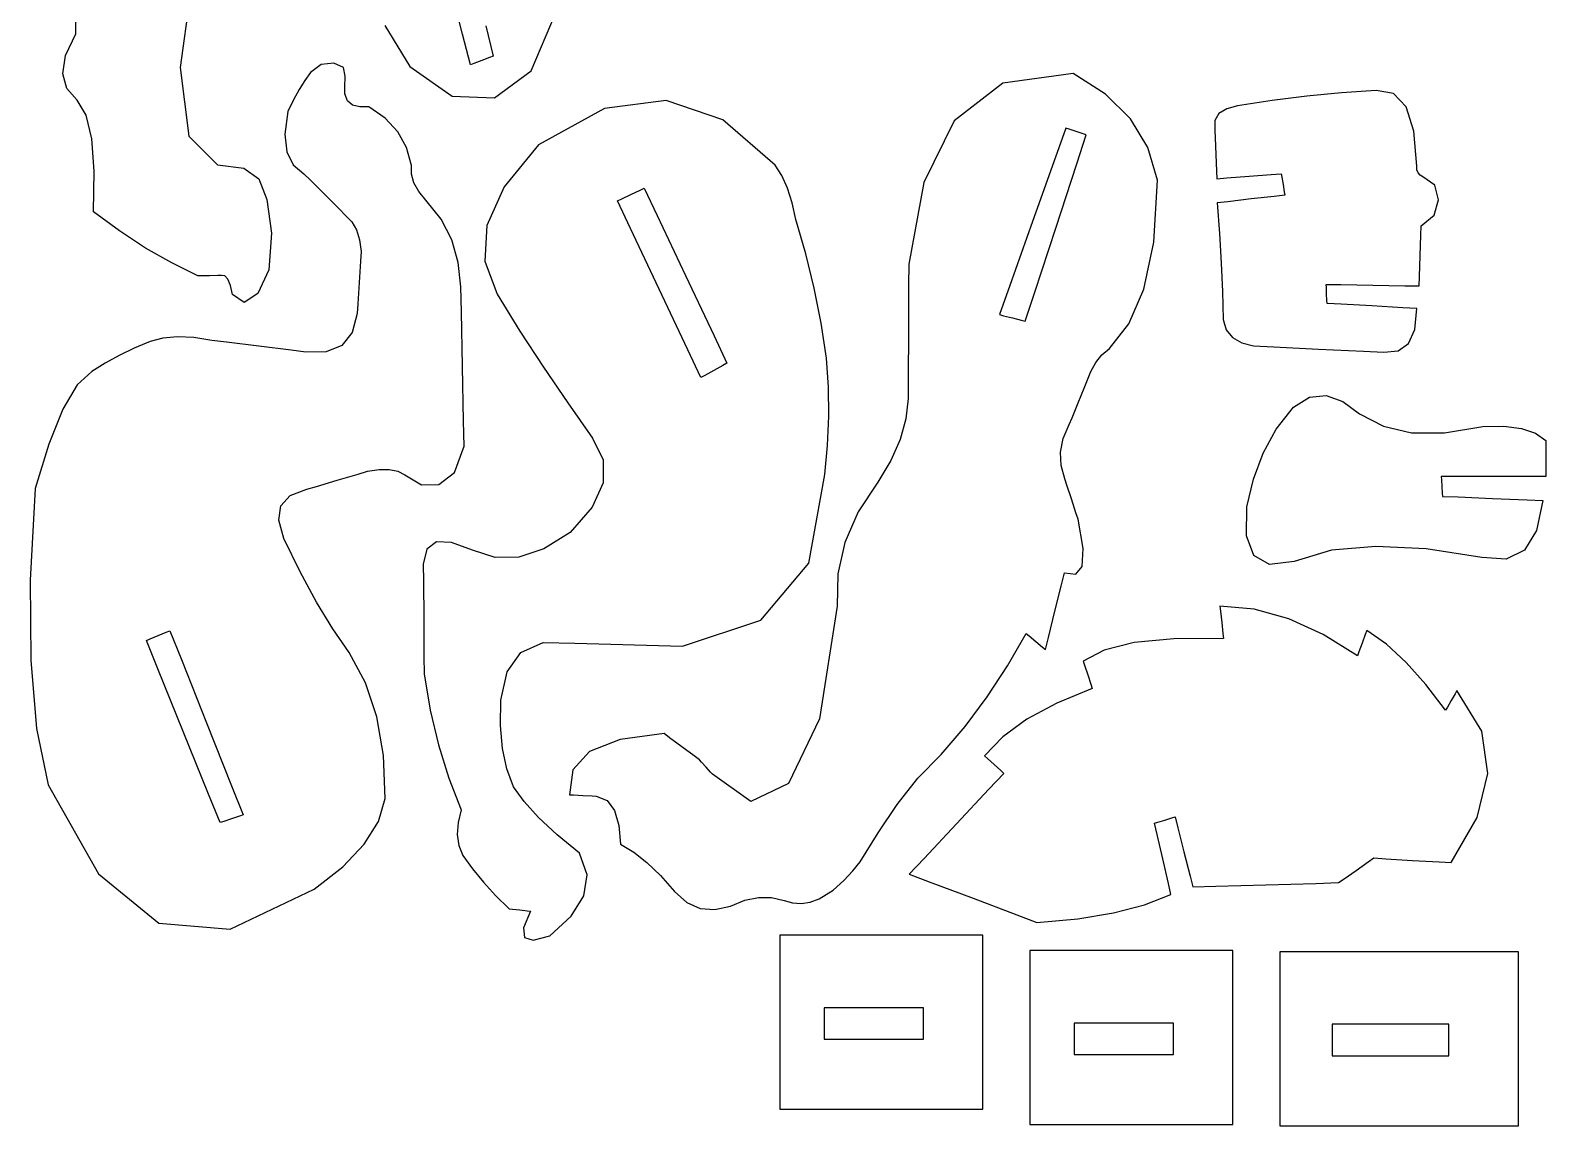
# Model space of a CAD drawing. Extents: x -39.6 to 28.9, y -18.4 to 19.8.
# Drawn here: x -39.41 to -18.79, y -14.75 to 0.15 of the extents above; entities that cross this region are included whole.
import ezdxf

# ---------------------------------------------------------------- set-up
doc = ezdxf.new("R2010")
doc.units = 0
doc.header["$MEASUREMENT"] = 0
doc.layers.get('0').update_dxf_attribs({"linetype": 'CONTINUOUS'})

msp = doc.modelspace()

# ---------------------------------------------------------------- linework, layer by layer
for p, q in [((-38.792, 0.099), (-38.792, 1.054)), ((-37.199, 0.909), (-37.37, -0.361)), ((-33.53, 0.095), (-33.767, 1.013)), ((-34.586, 0.21), (-34.247, -0.347)), ((-33.214, 0.207), (-33.113, -0.208)), ((-32.597, -0.406), (-32.263, 0.374)), ((-38.932, -0.198), (-38.792, 0.099)), ((-33.422, -0.323), (-33.53, 0.095)), ((-38.969, -0.445), (-38.932, -0.198)), ((-37.37, -0.361), (-37.255, -1.292)), ((-35.451, -0.317), (-35.596, -0.428)), ((-35.28, -0.299), (-35.451, -0.317)), ((-35.149, -0.358), (-35.28, -0.299)), ((-35.128, -0.476), (-35.149, -0.358)), ((-34.247, -0.347), (-33.672, -0.748)), ((-33.374, -0.305), (-33.422, -0.323)), ((-33.268, -0.265), (-33.374, -0.305)), ((-33.161, -0.226), (-33.268, -0.265)), ((-33.113, -0.208), (-33.161, -0.226)), ((-33.094, -0.774), (-32.597, -0.406)), ((-38.912, -0.645), (-38.969, -0.445)), ((-35.673, -0.536), (-35.75, -0.66)), ((-35.596, -0.428), (-35.673, -0.536)), ((-35.129, -0.597), (-35.128, -0.513)), ((-35.129, -0.68), (-35.129, -0.597)), ((-35.128, -0.513), (-35.128, -0.476)), ((-26.177, -0.575), (-26.841, -1.087)), ((-25.221, -0.442), (-26.177, -0.575)), ((-24.78, -0.724), (-25.221, -0.442)), ((-38.771, -0.802), (-38.912, -0.645)), ((-38.651, -1.006), (-38.771, -0.802)), ((-35.828, -0.801), (-35.905, -0.959)), ((-35.75, -0.66), (-35.828, -0.801)), ((-35.129, -0.717), (-35.129, -0.68)), ((-35.094, -0.814), (-35.129, -0.717)), ((-35.025, -0.872), (-35.094, -0.814)), ((-33.672, -0.748), (-33.094, -0.774)), ((-30.761, -0.809), (-31.596, -0.917)), ((-29.988, -1.071), (-30.761, -0.809)), ((-24.442, -1.06), (-24.78, -0.724)), ((-22.515, -0.808), (-22.987, -0.881)), ((-22.042, -0.75), (-22.515, -0.808)), ((-21.57, -0.705), (-22.042, -0.75)), ((-21.098, -0.672), (-21.57, -0.705)), ((-20.862, -0.712), (-21.098, -0.672)), ((-20.691, -0.897), (-20.862, -0.712)), ((-38.575, -1.331), (-38.651, -1.006)), ((-35.905, -0.959), (-35.946, -1.266)), ((-34.927, -0.897), (-35.025, -0.872)), ((-34.806, -0.895), (-34.927, -0.897)), ((-34.581, -1.051), (-34.806, -0.895)), ((-31.596, -0.917), (-32.495, -1.413)), ((-23.238, -0.987), (-23.295, -1.082)), ((-23.133, -0.922), (-23.238, -0.987)), ((-22.987, -0.881), (-23.133, -0.922)), ((-20.586, -1.226), (-20.691, -0.897)), ((-34.409, -1.236), (-34.581, -1.051)), ((-34.291, -1.449), (-34.409, -1.236)), ((-29.274, -1.686), (-29.988, -1.071)), ((-26.841, -1.087), (-27.255, -1.925)), ((-25.322, -1.184), (-25.463, -1.581)), ((-25.278, -1.199), (-25.322, -1.184)), ((-25.182, -1.23), (-25.278, -1.199)), ((-25.086, -1.261), (-25.182, -1.23)), ((-24.206, -1.449), (-24.442, -1.06)), ((-23.295, -1.082), (-23.293, -1.212)), ((-23.293, -1.212), (-23.289, -1.315)), ((-20.547, -1.701), (-20.586, -1.226)), ((-38.543, -1.771), (-38.575, -1.331)), ((-37.255, -1.292), (-36.865, -1.684)), ((-35.946, -1.266), (-35.92, -1.505)), ((-32.495, -1.413), (-32.961, -1.984)), ((-25.172, -1.671), (-25.043, -1.275)), ((-25.043, -1.275), (-25.086, -1.261)), ((-23.289, -1.315), (-23.28, -1.542)), ((-35.92, -1.505), (-35.833, -1.682)), ((-34.226, -1.692), (-34.291, -1.449)), ((-25.463, -1.581), (-25.774, -2.452)), ((-24.074, -1.892), (-24.206, -1.449)), ((-23.28, -1.542), (-23.271, -1.769)), ((-38.552, -2.321), (-38.543, -1.771)), ((-36.865, -1.684), (-36.507, -1.731)), ((-36.507, -1.731), (-36.299, -1.875)), ((-35.833, -1.682), (-35.689, -1.804)), ((-35.689, -1.804), (-35.6, -1.892)), ((-34.226, -1.81), (-34.226, -1.692)), ((-34.193, -1.929), (-34.226, -1.81)), ((-29.185, -1.827), (-29.274, -1.686)), ((-29.109, -2), (-29.185, -1.827)), ((-25.458, -2.543), (-25.172, -1.671)), ((-23.271, -1.769), (-23.266, -1.872)), ((-23.13, -1.862), (-22.829, -1.839)), ((-22.829, -1.839), (-22.528, -1.817)), ((-22.528, -1.817), (-22.391, -1.806)), ((-22.391, -1.806), (-22.383, -1.852)), ((-22.383, -1.852), (-22.366, -1.951)), ((-20.544, -1.751), (-20.547, -1.701)), ((-20.529, -1.791), (-20.544, -1.751)), ((-20.502, -1.822), (-20.529, -1.791)), ((-20.465, -1.845), (-20.502, -1.822)), ((-20.303, -1.961), (-20.465, -1.845)), ((-36.299, -1.875), (-36.191, -2.157)), ((-35.6, -1.892), (-35.404, -2.088)), ((-34.126, -2.047), (-34.193, -1.929)), ((-34.027, -2.166), (-34.126, -2.047)), ((-32.961, -1.984), (-33.197, -2.51)), ((-31.239, -2.086), (-31.115, -2.027)), ((-31.115, -2.027), (-31.058, -2)), ((-31.058, -2), (-30.882, -2.371)), ((-29.046, -2.201), (-29.109, -2)), ((-27.255, -1.925), (-27.458, -3.034)), ((-24.126, -2.733), (-24.074, -1.892)), ((-23.266, -1.872), (-23.13, -1.862)), ((-22.366, -1.951), (-22.349, -2.051)), ((-22.349, -2.051), (-22.341, -2.096)), ((-20.251, -2.161), (-20.303, -1.961)), ((-36.191, -2.157), (-36.129, -2.614)), ((-35.404, -2.088), (-35.209, -2.284)), ((-33.819, -2.422), (-34.027, -2.166)), ((-31.42, -2.172), (-31.363, -2.145)), ((-31.243, -2.548), (-31.42, -2.172)), ((-31.363, -2.145), (-31.239, -2.086)), ((-28.994, -2.428), (-29.046, -2.201)), ((-23.119, -2.185), (-23.263, -2.201)), ((-23.263, -2.201), (-23.233, -2.617)), ((-22.802, -2.148), (-23.119, -2.185)), ((-22.485, -2.112), (-22.802, -2.148)), ((-22.341, -2.096), (-22.485, -2.112)), ((-20.312, -2.369), (-20.251, -2.161)), ((-38.197, -2.583), (-38.552, -2.321)), ((-35.209, -2.284), (-35.12, -2.373)), ((-35.12, -2.373), (-35.036, -2.458)), ((-35.036, -2.458), (-34.972, -2.568)), ((-33.674, -2.705), (-33.819, -2.422)), ((-30.882, -2.371), (-30.495, -3.189)), ((-28.858, -2.893), (-28.994, -2.428)), ((-25.774, -2.452), (-26.085, -3.324)), ((-20.488, -2.512), (-20.312, -2.369)), ((-37.841, -2.815), (-38.197, -2.583)), ((-36.129, -2.614), (-36.167, -3.11)), ((-34.972, -2.568), (-34.93, -2.703)), ((-33.197, -2.51), (-33.224, -2.995)), ((-30.853, -3.375), (-31.243, -2.548)), ((-25.743, -3.415), (-25.458, -2.543)), ((-23.233, -2.617), (-23.209, -3.019)), ((-20.5, -2.921), (-20.492, -2.64)), ((-20.492, -2.64), (-20.488, -2.512)), ((-37.486, -3.018), (-37.841, -2.815)), ((-34.93, -2.703), (-34.907, -2.863)), ((-34.907, -2.863), (-34.916, -2.994)), ((-33.587, -3.012), (-33.674, -2.705)), ((-24.261, -3.374), (-24.126, -2.733)), ((-37.13, -3.193), (-37.486, -3.018)), ((-34.916, -2.994), (-34.935, -3.283)), ((-33.552, -3.342), (-33.587, -3.012)), ((-33.224, -2.995), (-33.06, -3.442)), ((-28.745, -3.362), (-28.858, -2.893)), ((-27.458, -3.034), (-27.46, -3.32)), ((-23.209, -3.019), (-23.192, -3.408)), ((-20.509, -3.202), (-20.5, -2.921)), ((-37.08, -3.193), (-37.13, -3.193)), ((-36.97, -3.191), (-37.08, -3.193)), ((-36.86, -3.19), (-36.97, -3.191)), ((-36.81, -3.19), (-36.86, -3.19)), ((-36.762, -3.195), (-36.81, -3.19)), ((-36.721, -3.24), (-36.762, -3.195)), ((-36.688, -3.325), (-36.721, -3.24)), ((-36.167, -3.11), (-36.314, -3.432)), ((-34.935, -3.283), (-34.954, -3.572)), ((-30.495, -3.189), (-30.108, -4.007)), ((-20.513, -3.33), (-20.509, -3.202)), ((-36.661, -3.449), (-36.688, -3.325)), ((-36.501, -3.554), (-36.661, -3.449)), ((-36.314, -3.432), (-36.501, -3.554)), ((-33.545, -3.681), (-33.552, -3.342)), ((-33.06, -3.442), (-32.748, -3.944)), ((-30.463, -4.201), (-30.853, -3.375)), ((-28.652, -3.835), (-28.745, -3.362)), ((-27.46, -3.32), (-27.462, -3.949)), ((-26.085, -3.324), (-26.226, -3.72)), ((-25.873, -3.811), (-25.743, -3.415)), ((-24.465, -3.845), (-24.261, -3.374)), ((-23.192, -3.408), (-23.181, -3.785)), ((-21.777, -3.35), (-21.779, -3.309)), ((-21.779, -3.309), (-21.581, -3.313)), ((-21.773, -3.439), (-21.777, -3.35)), ((-21.769, -3.528), (-21.773, -3.439)), ((-21.581, -3.313), (-21.146, -3.32)), ((-21.146, -3.32), (-20.711, -3.327)), ((-20.711, -3.327), (-20.513, -3.33)), ((-34.963, -3.703), (-35.033, -3.965)), ((-34.954, -3.572), (-34.963, -3.703)), ((-33.53, -4.425), (-33.545, -3.681)), ((-21.767, -3.568), (-21.769, -3.528)), ((-21.576, -3.579), (-21.767, -3.568)), ((-21.157, -3.603), (-21.576, -3.579)), ((-20.737, -3.626), (-21.157, -3.603)), ((-20.547, -3.637), (-20.737, -3.626)), ((-20.574, -3.921), (-20.547, -3.637)), ((-28.578, -4.312), (-28.652, -3.835)), ((-26.226, -3.72), (-26.171, -3.735)), ((-26.171, -3.735), (-26.049, -3.766)), ((-26.049, -3.766), (-25.928, -3.797)), ((-25.928, -3.797), (-25.873, -3.811)), ((-24.727, -4.18), (-24.465, -3.845)), ((-23.181, -3.785), (-23.139, -3.926)), ((-37.779, -4.088), (-37.996, -4.177)), ((-37.605, -4.042), (-37.779, -4.088)), ((-37.408, -4.023), (-37.605, -4.042)), ((-37.187, -4.031), (-37.408, -4.023)), ((-36.939, -4.072), (-37.187, -4.031)), ((-36.739, -4.097), (-36.939, -4.072)), ((-36.301, -4.151), (-36.739, -4.097)), ((-35.033, -3.965), (-35.173, -4.139)), ((-32.748, -3.944), (-32.427, -4.437)), ((-30.108, -4.007), (-29.932, -4.379)), ((-27.462, -3.949), (-27.465, -4.578)), ((-23.139, -3.926), (-23.054, -4.031)), ((-23.054, -4.031), (-22.928, -4.103)), ((-22.928, -4.103), (-22.768, -4.146)), ((-20.8, -4.213), (-20.659, -4.111)), ((-20.659, -4.111), (-20.574, -3.921)), ((-38.2, -4.274), (-38.392, -4.379)), ((-37.996, -4.177), (-38.2, -4.274)), ((-35.862, -4.205), (-36.301, -4.151)), ((-35.663, -4.23), (-35.862, -4.205)), ((-35.383, -4.228), (-35.663, -4.23)), ((-35.173, -4.139), (-35.383, -4.228)), ((-30.286, -4.577), (-30.463, -4.201)), ((-28.552, -4.708), (-28.578, -4.312)), ((-24.915, -4.372), (-24.831, -4.266)), ((-24.831, -4.266), (-24.727, -4.18)), ((-22.768, -4.146), (-22.491, -4.159)), ((-22.491, -4.159), (-21.882, -4.188)), ((-21.882, -4.188), (-21.272, -4.217)), ((-21.272, -4.217), (-20.995, -4.23)), ((-20.995, -4.23), (-20.8, -4.213)), ((-38.571, -4.492), (-38.771, -4.673)), ((-38.392, -4.379), (-38.571, -4.492)), ((-33.516, -5.169), (-33.53, -4.425)), ((-32.427, -4.437), (-32.097, -4.922)), ((-30.109, -4.478), (-30.231, -4.546)), ((-29.988, -4.41), (-30.109, -4.478)), ((-29.932, -4.379), (-29.988, -4.41)), ((-25.036, -4.631), (-24.982, -4.495)), ((-24.982, -4.495), (-24.915, -4.372)), ((-38.771, -4.673), (-38.966, -5.008)), ((-30.231, -4.546), (-30.286, -4.577)), ((-28.548, -5.103), (-28.552, -4.708)), ((-27.465, -4.578), (-27.466, -4.863)), ((-25.155, -4.922), (-25.074, -4.722)), ((-25.074, -4.722), (-25.036, -4.631)), ((-32.097, -4.922), (-31.76, -5.399)), ((-27.466, -4.863), (-27.497, -5.137)), ((-25.237, -5.122), (-25.155, -4.922)), ((-22.225, -4.98), (-22.005, -4.844)), ((-22.005, -4.844), (-21.781, -4.821)), ((-21.781, -4.821), (-21.554, -4.9)), ((-21.554, -4.9), (-21.325, -5.071)), ((-38.966, -5.008), (-39.157, -5.482)), ((-28.564, -5.499), (-28.548, -5.103)), ((-27.497, -5.137), (-27.576, -5.417)), ((-25.274, -5.213), (-25.237, -5.122)), ((-22.458, -5.276), (-22.225, -4.98)), ((-21.325, -5.071), (-21.001, -5.237)), ((-33.509, -5.507), (-33.516, -5.169)), ((-25.357, -5.404), (-25.274, -5.213)), ((-22.635, -5.604), (-22.458, -5.276)), ((-21.001, -5.237), (-20.619, -5.327)), ((-20.619, -5.327), (-20.17, -5.33)), ((-20.17, -5.33), (-19.65, -5.24)), ((-19.65, -5.24), (-19.361, -5.238)), ((-19.361, -5.238), (-19.123, -5.27)), ((-19.123, -5.27), (-18.933, -5.334)), ((-18.933, -5.334), (-18.793, -5.431)), ((-39.157, -5.482), (-39.344, -6.083)), ((-33.641, -5.866), (-33.509, -5.507)), ((-31.76, -5.399), (-31.614, -5.696)), ((-28.6, -5.894), (-28.564, -5.499)), ((-27.576, -5.417), (-27.704, -5.704)), ((-25.395, -5.591), (-25.357, -5.404)), ((-18.793, -5.431), (-18.793, -5.508)), ((-18.793, -5.508), (-18.793, -5.677)), ((-31.614, -5.696), (-31.617, -6.009)), ((-27.704, -5.704), (-27.879, -5.998)), ((-25.387, -5.774), (-25.395, -5.591)), ((-22.767, -5.958), (-22.635, -5.604)), ((-18.793, -5.677), (-18.793, -5.846)), ((-35.517, -6.057), (-35.234, -5.972)), ((-35.234, -5.972), (-34.95, -5.888)), ((-34.95, -5.888), (-34.821, -5.849)), ((-34.821, -5.849), (-34.664, -5.825)), ((-34.664, -5.825), (-34.527, -5.825)), ((-34.527, -5.825), (-34.41, -5.85)), ((-34.41, -5.85), (-34.314, -5.899)), ((-34.314, -5.899), (-34.089, -6.034)), ((-33.85, -6.032), (-33.641, -5.866)), ((-28.818, -7.102), (-28.6, -5.894)), ((-25.335, -5.953), (-25.387, -5.774)), ((-25.307, -6.038), (-25.335, -5.953)), ((-22.861, -6.333), (-22.767, -5.958)), ((-19.991, -5.923), (-20.213, -5.923)), ((-20.213, -5.923), (-20.211, -5.965)), ((-20.211, -5.965), (-20.206, -6.057)), ((-19.503, -5.923), (-19.991, -5.923)), ((-19.015, -5.923), (-19.503, -5.923)), ((-18.793, -5.923), (-19.015, -5.923)), ((-18.793, -5.846), (-18.793, -5.923)), ((-39.344, -6.083), (-39.41, -7.33)), ((-36.001, -6.322), (-35.873, -6.182)), ((-35.873, -6.182), (-35.646, -6.095)), ((-35.646, -6.095), (-35.517, -6.057)), ((-34.089, -6.034), (-33.85, -6.032)), ((-31.617, -6.009), (-31.768, -6.338)), ((-27.879, -5.998), (-28.147, -6.401)), ((-25.245, -6.227), (-25.307, -6.038)), ((-20.206, -6.057), (-20.201, -6.15)), ((-20.201, -6.15), (-20.199, -6.192)), ((-36.031, -6.516), (-36.001, -6.322)), ((-31.768, -6.338), (-32.066, -6.684)), ((-25.184, -6.416), (-25.245, -6.227)), ((-22.863, -6.73), (-22.861, -6.333)), ((-20.199, -6.192), (-19.986, -6.2)), ((-19.986, -6.2), (-19.516, -6.22)), ((-19.516, -6.22), (-19.046, -6.239)), ((-19.046, -6.239), (-18.833, -6.248)), ((-18.833, -6.248), (-18.916, -6.658)), ((-35.962, -6.763), (-36.031, -6.516)), ((-28.147, -6.401), (-28.329, -6.817)), ((-25.156, -6.502), (-25.184, -6.416)), ((-25.087, -6.9), (-25.156, -6.502)), ((-35.739, -7.22), (-35.962, -6.763)), ((-32.066, -6.684), (-32.423, -6.907)), ((-22.763, -6.995), (-22.863, -6.73)), ((-18.916, -6.658), (-19.083, -6.924)), ((-34.013, -6.911), (-34.063, -7.112)), ((-33.885, -6.812), (-34.013, -6.911)), ((-33.679, -6.817), (-33.885, -6.812)), ((-33.395, -6.924), (-33.679, -6.817)), ((-33.087, -7.022), (-33.395, -6.924)), ((-32.423, -6.907), (-32.764, -7.018)), ((-28.329, -6.817), (-28.424, -7.245)), ((-25.099, -7.146), (-25.087, -6.9)), ((-22.551, -7.116), (-22.763, -6.995)), ((-21.706, -6.925), (-22.217, -7.077)), ((-21.103, -6.872), (-21.706, -6.925)), ((-20.419, -6.907), (-21.103, -6.872)), ((-19.661, -7.021), (-20.419, -6.907)), ((-19.083, -6.924), (-19.331, -7.045)), ((-34.063, -7.112), (-34.062, -7.345)), ((-32.764, -7.018), (-33.087, -7.022)), ((-29.47, -7.873), (-28.818, -7.102)), ((-25.185, -7.251), (-25.099, -7.146)), ((-22.217, -7.077), (-22.551, -7.116)), ((-19.331, -7.045), (-19.661, -7.021)), ((-39.41, -7.33), (-39.404, -8.42)), ((-35.517, -7.63), (-35.739, -7.22)), ((-34.062, -7.345), (-34.058, -7.858)), ((-28.424, -7.245), (-28.433, -7.685)), ((-25.469, -7.753), (-25.379, -7.394)), ((-25.379, -7.394), (-25.338, -7.23)), ((-25.338, -7.23), (-25.185, -7.251)), ((-35.295, -7.994), (-35.517, -7.63)), ((-28.433, -7.685), (-28.673, -9.215)), ((-25.559, -8.113), (-25.469, -7.753)), ((-22.758, -7.726), (-23.226, -7.684)), ((-23.226, -7.684), (-23.218, -7.753)), ((-23.218, -7.753), (-23.201, -7.905)), ((-22.289, -7.858), (-22.758, -7.726)), ((-37.67, -8.084), (-37.56, -8.039)), ((-37.56, -8.039), (-37.51, -8.018)), ((-37.51, -8.018), (-37.354, -8.409)), ((-35.072, -8.316), (-35.295, -7.994)), ((-34.058, -7.858), (-34.055, -8.37)), ((-30.538, -8.23), (-29.47, -7.873)), ((-23.201, -7.905), (-23.185, -8.057)), ((-21.821, -8.072), (-22.289, -7.858)), ((-21.228, -8.015), (-21.248, -8.069)), ((-20.96, -8.203), (-21.228, -8.015)), ((-37.83, -8.15), (-37.78, -8.129)), ((-37.674, -8.537), (-37.83, -8.15)), ((-37.78, -8.129), (-37.67, -8.084)), ((-32.735, -8.313), (-32.431, -8.179)), ((-32.431, -8.179), (-32.001, -8.189)), ((-32.001, -8.189), (-30.538, -8.23)), ((-26.114, -8.497), (-25.861, -8.055)), ((-25.861, -8.055), (-25.82, -8.089)), ((-25.82, -8.089), (-25.73, -8.166)), ((-25.73, -8.166), (-25.64, -8.242)), ((-25.64, -8.242), (-25.599, -8.276)), ((-25.599, -8.276), (-25.559, -8.113)), ((-24.394, -8.18), (-24.802, -8.282)), ((-23.854, -8.127), (-24.394, -8.18)), ((-23.177, -8.126), (-23.854, -8.127)), ((-23.185, -8.057), (-23.177, -8.126)), ((-21.353, -8.361), (-21.821, -8.072)), ((-21.291, -8.188), (-21.334, -8.307)), ((-21.248, -8.069), (-21.291, -8.188)), ((-20.692, -8.451), (-20.96, -8.203)), ((-39.404, -8.42), (-39.324, -9.35)), ((-37.354, -8.409), (-37.013, -9.27)), ((-34.851, -8.725), (-35.072, -8.316)), ((-34.055, -8.37), (-34.053, -8.603)), ((-32.924, -8.579), (-32.735, -8.313)), ((-24.802, -8.282), (-25.085, -8.431)), ((-25.085, -8.431), (-25.066, -8.489)), ((-21.334, -8.307), (-21.353, -8.361)), ((-20.424, -8.752), (-20.692, -8.451)), ((-37.329, -9.389), (-37.674, -8.537)), ((-34.053, -8.603), (-33.971, -9.098)), ((-33.009, -8.964), (-32.924, -8.579)), ((-26.391, -8.919), (-26.114, -8.497)), ((-25.066, -8.489), (-25.023, -8.618)), ((-25.023, -8.618), (-24.98, -8.746)), ((-34.695, -9.191), (-34.851, -8.725)), ((-24.961, -8.804), (-25.444, -9.002)), ((-24.98, -8.746), (-24.961, -8.804)), ((-20.156, -9.101), (-20.424, -8.752)), ((-20, -8.833), (-20.024, -8.875)), ((-19.663, -9.386), (-20, -8.833)), ((-33.015, -9.308), (-33.009, -8.964)), ((-26.692, -9.321), (-26.391, -8.919)), ((-25.444, -9.002), (-25.85, -9.221)), ((-20.131, -9.059), (-20.156, -9.101)), ((-20.078, -8.967), (-20.131, -9.059)), ((-20.024, -8.875), (-20.078, -8.967)), ((-37.013, -9.27), (-36.671, -10.13)), ((-34.604, -9.716), (-34.695, -9.191)), ((-33.971, -9.098), (-33.858, -9.571)), ((-28.673, -9.215), (-29.094, -10.094)), ((-25.85, -9.221), (-26.177, -9.46)), ((-39.324, -9.35), (-39.168, -10.115)), ((-36.984, -10.241), (-37.329, -9.389)), ((-32.988, -9.619), (-33.015, -9.308)), ((-30.787, -9.418), (-31.387, -9.496)), ((-30.712, -9.474), (-30.787, -9.418)), ((-30.546, -9.596), (-30.712, -9.474)), ((-27.019, -9.701), (-26.692, -9.321)), ((-26.177, -9.46), (-26.426, -9.72)), ((-19.579, -9.961), (-19.663, -9.386)), ((-33.858, -9.571), (-33.715, -10.022)), ((-32.927, -9.898), (-32.988, -9.619)), ((-31.802, -9.66), (-32.031, -9.91)), ((-31.387, -9.496), (-31.802, -9.66)), ((-30.38, -9.719), (-30.546, -9.596)), ((-34.58, -10.298), (-34.604, -9.716)), ((-30.305, -9.774), (-30.38, -9.719)), ((-30.277, -9.805), (-30.305, -9.774)), ((-30.216, -9.872), (-30.277, -9.805)), ((-30.156, -9.94), (-30.216, -9.872)), ((-27.333, -10.024), (-27.019, -9.701)), ((-26.426, -9.72), (-26.386, -9.757)), ((-26.386, -9.757), (-26.296, -9.839)), ((-26.296, -9.839), (-26.207, -9.92)), ((-33.715, -10.022), (-33.547, -10.456)), ((-32.834, -10.143), (-32.927, -9.898)), ((-32.031, -9.91), (-32.076, -10.248)), ((-30.128, -9.97), (-30.156, -9.94)), ((-29.608, -10.339), (-30.128, -9.97)), ((-29.094, -10.094), (-29.608, -10.339)), ((-27.618, -10.383), (-27.333, -10.024)), ((-26.166, -9.958), (-26.367, -10.172)), ((-26.207, -9.92), (-26.166, -9.958)), ((-19.724, -10.558), (-19.579, -9.961)), ((-39.168, -10.115), (-38.481, -11.325)), ((-36.828, -10.628), (-36.984, -10.241)), ((-36.671, -10.13), (-36.515, -10.521)), ((-34.674, -10.612), (-34.58, -10.298)), ((-32.691, -10.343), (-32.834, -10.143)), ((-32.076, -10.248), (-32.019, -10.251)), ((-32.019, -10.251), (-31.893, -10.259)), ((-31.893, -10.259), (-31.768, -10.266)), ((-31.768, -10.266), (-31.711, -10.27)), ((-31.711, -10.27), (-31.562, -10.328)), ((-26.367, -10.172), (-26.809, -10.643)), ((-33.547, -10.456), (-33.591, -10.628)), ((-32.494, -10.56), (-32.691, -10.343)), ((-31.562, -10.328), (-31.462, -10.465)), ((-31.462, -10.465), (-31.404, -10.667)), ((-27.877, -10.766), (-27.618, -10.383)), ((-36.779, -10.612), (-36.828, -10.628)), ((-36.671, -10.575), (-36.779, -10.612)), ((-36.564, -10.538), (-36.671, -10.575)), ((-36.515, -10.521), (-36.564, -10.538)), ((-34.866, -10.923), (-34.674, -10.612)), ((-33.591, -10.628), (-33.601, -10.789)), ((-32.244, -10.793), (-32.494, -10.56)), ((-31.404, -10.667), (-31.379, -10.923)), ((-26.809, -10.643), (-27.25, -11.115)), ((-24.116, -10.637), (-24.072, -10.623)), ((-24.081, -10.789), (-24.116, -10.637)), ((-24.072, -10.623), (-23.976, -10.593)), ((-23.976, -10.593), (-23.88, -10.563)), ((-23.88, -10.563), (-23.836, -10.55)), ((-23.836, -10.55), (-23.798, -10.699)), ((-23.798, -10.699), (-23.714, -11.026)), ((-20.078, -11.172), (-19.724, -10.558)), ((-35.158, -11.229), (-34.866, -10.923)), ((-33.601, -10.789), (-33.579, -10.937)), ((-31.94, -11.042), (-32.244, -10.793)), ((-31.379, -10.923), (-31.201, -11.029)), ((-28.118, -11.163), (-27.877, -10.766)), ((-24.004, -11.122), (-24.081, -10.789)), ((-33.579, -10.937), (-33.524, -11.073)), ((-33.524, -11.073), (-33.392, -11.255)), ((-31.834, -11.337), (-31.94, -11.042)), ((-31.201, -11.029), (-31.02, -11.169)), ((-27.25, -11.115), (-27.451, -11.329)), ((-23.927, -11.456), (-24.004, -11.122)), ((-23.714, -11.026), (-23.631, -11.354)), ((-21.208, -11.162), (-21.133, -11.109)), ((-21.133, -11.109), (-20.968, -11.119)), ((-20.968, -11.119), (-20.605, -11.141)), ((-38.481, -11.325), (-37.662, -11.994)), ((-35.548, -11.531), (-35.158, -11.229)), ((-33.392, -11.255), (-33.244, -11.436)), ((-31.877, -11.622), (-31.834, -11.337)), ((-31.02, -11.169), (-30.834, -11.346)), ((-28.34, -11.414), (-28.221, -11.282)), ((-28.221, -11.282), (-28.118, -11.163)), ((-27.451, -11.329), (-27.18, -11.432)), ((-21.536, -11.392), (-21.372, -11.277)), ((-21.372, -11.277), (-21.208, -11.162)), ((-20.605, -11.141), (-20.243, -11.162)), ((-20.243, -11.162), (-20.078, -11.172)), ((-36.69, -12.079), (-35.548, -11.531)), ((-33.244, -11.436), (-33.079, -11.618)), ((-30.834, -11.346), (-30.645, -11.563)), ((-28.487, -11.546), (-28.34, -11.414)), ((-27.18, -11.432), (-26.583, -11.657)), ((-23.892, -11.607), (-23.927, -11.456)), ((-23.631, -11.354), (-23.593, -11.503)), ((-23.593, -11.503), (-23.283, -11.494)), ((-23.283, -11.494), (-22.601, -11.474)), ((-22.601, -11.474), (-21.92, -11.454)), ((-21.92, -11.454), (-21.61, -11.444)), ((-21.61, -11.444), (-21.536, -11.392)), ((-33.079, -11.618), (-32.897, -11.799)), ((-32.053, -11.898), (-31.877, -11.622)), ((-30.645, -11.563), (-30.48, -11.715)), ((-30.48, -11.715), (-30.298, -11.795)), ((-29.885, -11.764), (-29.69, -11.683)), ((-29.69, -11.683), (-29.504, -11.644)), ((-29.504, -11.644), (-29.325, -11.646)), ((-29.325, -11.646), (-29.155, -11.689)), ((-29.155, -11.689), (-29.042, -11.72)), ((-29.042, -11.72), (-28.924, -11.727)), ((-28.924, -11.727), (-28.802, -11.708)), ((-28.802, -11.708), (-28.677, -11.665)), ((-28.677, -11.665), (-28.487, -11.546)), ((-26.583, -11.657), (-25.987, -11.883)), ((-24.673, -11.854), (-24.251, -11.744)), ((-24.251, -11.744), (-23.892, -11.607)), ((-32.897, -11.799), (-32.851, -11.804)), ((-32.851, -11.804), (-32.75, -11.816)), ((-32.75, -11.816), (-32.649, -11.827)), ((-32.603, -11.832), (-32.698, -12.058)), ((-32.649, -11.827), (-32.603, -11.832)), ((-32.341, -12.168), (-32.053, -11.898)), ((-30.298, -11.795), (-30.099, -11.809)), ((-30.099, -11.809), (-29.885, -11.764)), ((-25.987, -11.883), (-25.716, -11.985)), ((-25.716, -11.985), (-25.16, -11.935)), ((-25.16, -11.935), (-24.673, -11.854)), ((-37.662, -11.994), (-36.69, -12.079)), ((-32.698, -12.058), (-32.686, -12.189)), ((-26.453, -12.159), (-29.214, -12.159)), ((-29.214, -12.159), (-29.214, -14.525)), ((-26.453, -14.525), (-26.453, -12.159)), ((-32.686, -12.189), (-32.567, -12.226)), ((-32.567, -12.226), (-32.341, -12.168)), ((-23.051, -12.367), (-25.812, -12.367)), ((-25.812, -12.367), (-25.812, -14.733)), ((-23.051, -14.733), (-23.051, -12.367)), ((-19.164, -12.383), (-22.408, -12.383)), ((-22.408, -12.383), (-22.408, -14.749)), ((-19.164, -14.749), (-19.164, -12.383)), ((-27.259, -13.145), (-28.608, -13.145)), ((-28.608, -13.145), (-28.608, -13.573)), ((-27.259, -13.573), (-27.259, -13.145)), ((-23.856, -13.353), (-25.206, -13.353)), ((-25.206, -13.353), (-25.206, -13.781)), ((-23.856, -13.781), (-23.856, -13.353)), ((-20.11, -13.369), (-21.696, -13.369)), ((-21.696, -13.369), (-21.696, -13.797)), ((-20.11, -13.797), (-20.11, -13.369)), ((-28.608, -13.573), (-27.259, -13.573)), ((-25.206, -13.781), (-23.856, -13.781)), ((-21.696, -13.797), (-20.11, -13.797)), ((-29.214, -14.525), (-26.453, -14.525)), ((-25.812, -14.733), (-23.051, -14.733)), ((-22.408, -14.749), (-19.164, -14.749))]:
    msp.add_line(p, q)

doc.saveas('drawing.dxf')
